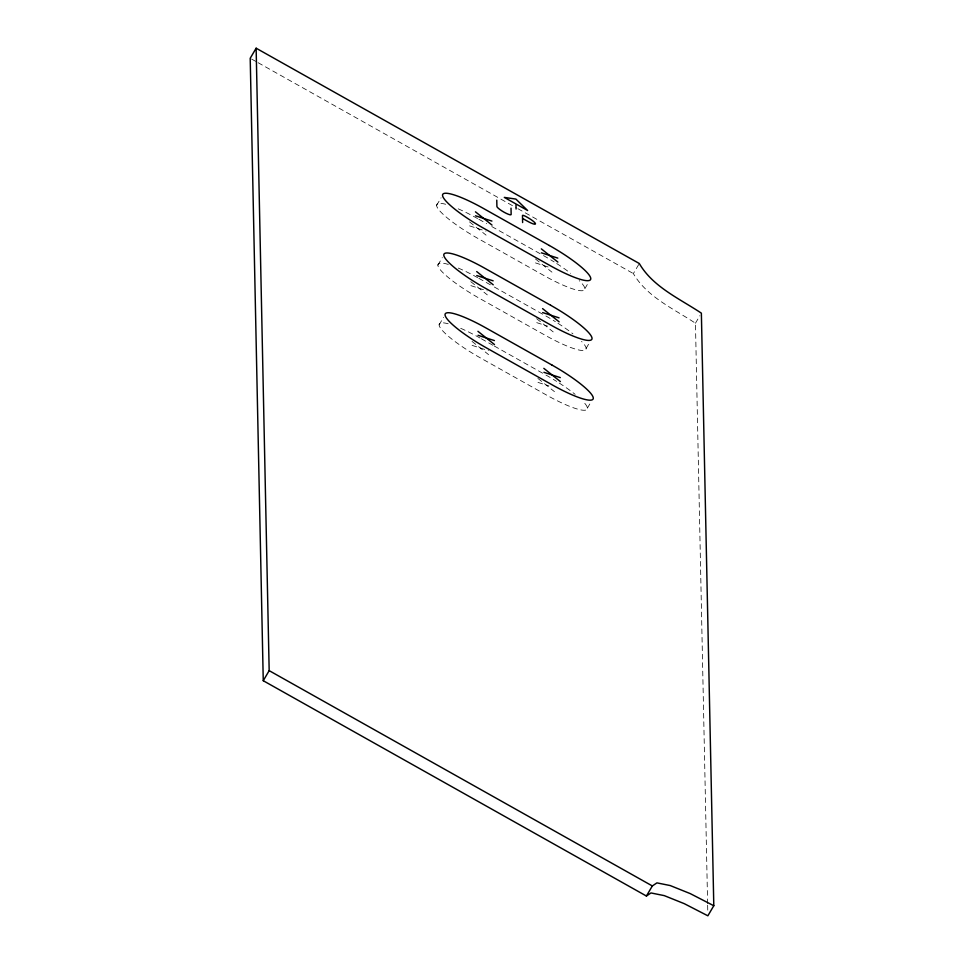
<?xml version="1.0" encoding="UTF-8"?>
<svg xmlns="http://www.w3.org/2000/svg" width="964" height="964" viewBox="0 0 964 964"><rect width="100%" height="100%" fill="white"/><g stroke="black" fill="none" stroke-linecap="round" stroke-linejoin="round"><path stroke-width="0.72" stroke-dasharray="4.82 3.62" d="M436.62 205.38L441.054 197.825M437.861 265.124L442.307 257.569M439.114 324.868L443.561 317.313M584.859 288.682L588.558 282.392M586.112 348.426L589.811 342.136M707.612 903.774L695.454 323.229C673.691 308.745 646.916 296.984 633.372 273.583L639.301 263.509M587.353 408.17L591.065 401.88M695.454 323.229L699.888 315.674M469.601 225.889L485.989 231.155M535.478 262.907L550.504 267.739M470.854 285.633L487.242 290.899M536.731 322.651L547.66 326.169M472.107 345.377L488.495 350.643M537.984 382.395L548.914 385.913M251.52 59.009L256.773 61.961M258.087 62.696L516.584 207.959M517.897 208.694L633.372 273.583M478.879 219.286L486.627 223.648M491.797 226.552L542.178 254.858M478.831 278.307L493.05 286.296M494.339 287.019L544.72 315.336M481.373 338.786L493.002 345.317M494.303 346.04L544.684 374.357M535.406 258.93L551.95 272.161M469.516 221.901L486.073 235.144M536.647 318.674L553.203 331.905M470.769 281.645L487.326 294.888M537.9 378.418L554.457 391.649M472.023 341.389L488.567 354.632M707.636 905.268L707.769 911.293M448.164 323.759A47.513 8.531 30.5 0 0 443.223 331.411A47.513 8.531 30.5 0 0 480.506 357.969L546.383 394.987A47.513 8.531 30.5 0 0 582.774 401.12M460.696 328.314A47.513 8.531 30.5 0 1 480.084 338.051M545.973 375.08A47.513 8.531 30.5 0 1 556.638 381.407M559.204 383.033A47.513 8.531 30.5 0 1 575.147 394.36M445.669 204.272A47.513 8.531 30.5 0 0 440.717 211.923A47.513 8.531 30.5 0 0 477.999 238.482L543.889 275.499A47.513 8.531 30.5 0 0 579.231 280.608M458.189 208.827A47.513 8.531 30.5 0 1 477.59 218.563M543.467 255.593A47.513 8.531 30.5 0 1 554.131 261.919M556.71 263.546A47.513 8.531 30.5 0 1 570.676 273.318M448.308 264.413A47.513 8.531 30.5 0 0 441.512 271.173A47.513 8.531 30.5 0 0 479.253 298.225L545.142 335.243A47.513 8.531 30.5 0 0 581.521 341.377M458.274 268.076A47.513 8.531 30.5 0 1 477.65 277.644M545.913 315.999A47.513 8.531 30.5 0 1 555.385 321.663M557.951 323.289A47.513 8.531 30.5 0 1 572.929 333.845"/><path stroke-width="1.45" d="M256.135 48.2L250.206 58.274L263.256 680.717L646.41 896.026L650.989 892.953L664.28 895.628L684.247 903.654L707.865 915.8L713.794 905.726L701.37 313.155C679.62 298.671 652.845 286.911 639.301 263.509L256.135 48.2L269.173 670.643L263.256 680.717M646.41 896.026L652.339 885.952L656.918 882.879L670.209 885.555L690.176 893.58L713.794 905.726M475.529 215.816L491.917 221.081M541.407 252.833L557.794 258.111M476.782 275.559L493.158 280.837M542.66 312.577L559.048 317.855M478.024 335.303L494.412 340.581M543.913 372.333L560.301 377.599M515.15 203.5L504.305 197.403L515.873 199.078L527.633 210.513L515.969 203.958L516.077 209.031M523.356 218.888L527.609 221.274A9.158 1.639 30.5 0 0 535.502 223.817A9.158 1.639 30.5 0 0 527.525 217.43L526.32 216.755A4.459 0.795 30.5 0 0 522.476 215.514L522.621 222.551M269.173 670.643L652.339 885.952M541.322 248.857L557.879 262.088M475.445 211.827L492.002 225.07M542.575 308.601L559.132 321.843M476.698 271.571L493.243 284.814M543.829 368.344L560.385 381.587M477.939 331.315L494.496 344.558M511.016 208.152L511.149 214.49A8.218 1.47 30.5 0 1 504.064 212.201A8.218 1.47 30.5 0 1 496.906 206.477L496.773 200.15M549.396 245.519L483.506 208.489A47.513 8.531 30.5 0 0 442.536 195.306A47.513 8.531 30.5 0 0 483.928 228.408L549.817 265.437A47.513 8.531 30.5 0 0 590.775 278.608A47.513 8.531 30.5 0 0 549.396 245.519M550.649 305.263L484.759 268.233A47.513 8.531 30.5 0 0 443.789 255.05A47.513 8.531 30.5 0 0 485.181 288.152L551.059 325.181A47.513 8.531 30.5 0 0 592.029 338.364A47.513 8.531 30.5 0 0 550.649 305.263M551.902 365.007L486.013 327.977A47.513 8.531 30.5 0 0 445.043 314.806A47.513 8.531 30.5 0 0 486.434 347.896L552.312 384.925A47.513 8.531 30.5 0 0 593.282 398.108A47.513 8.531 30.5 0 0 551.902 365.007"/></g></svg>
